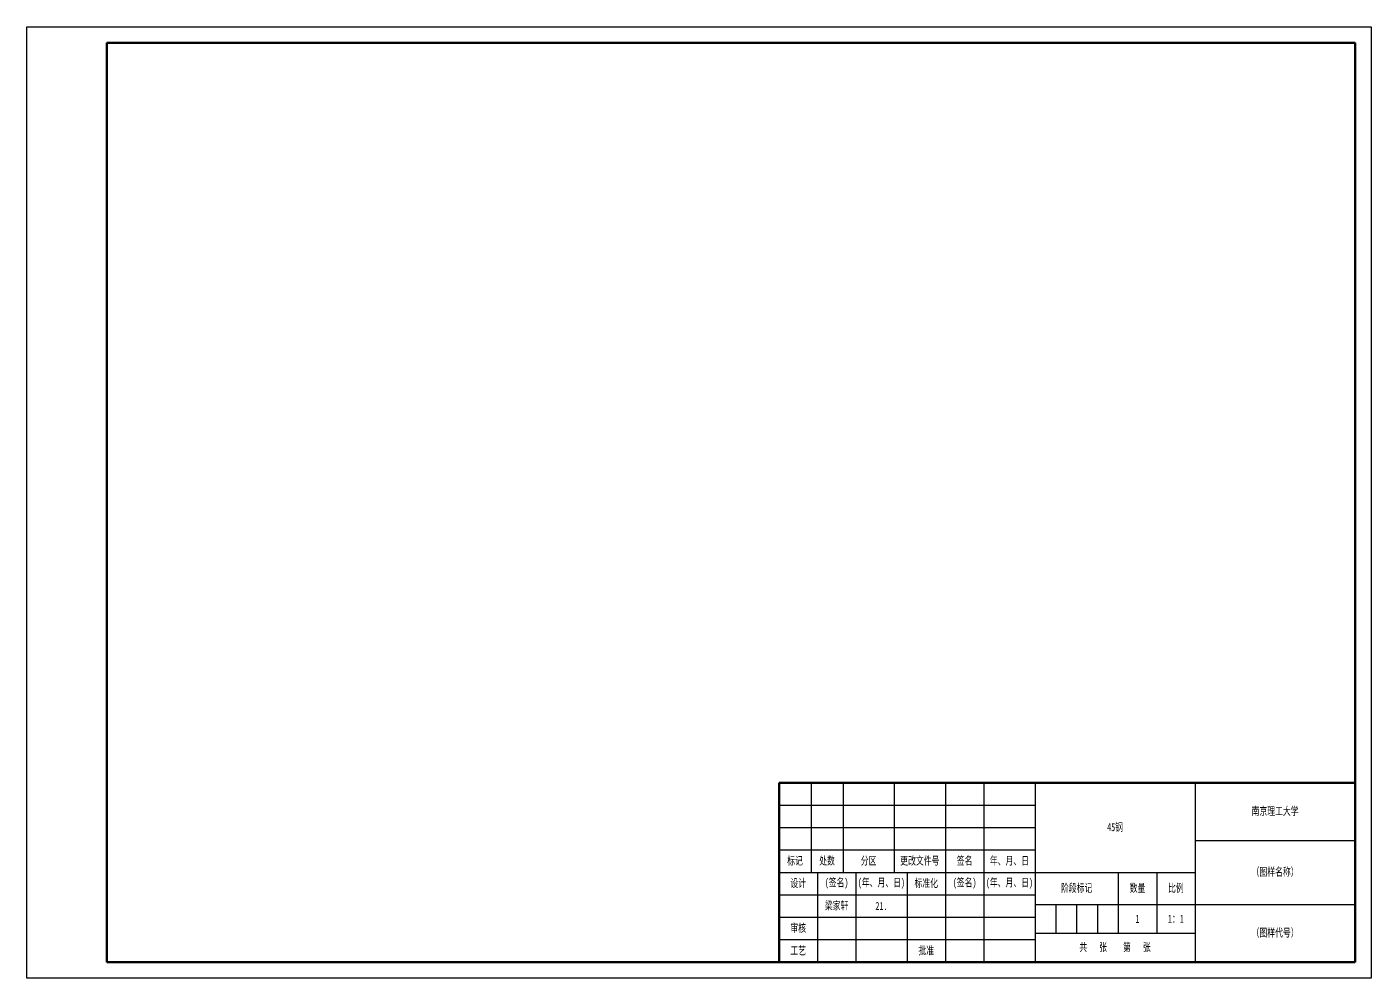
# Model space of a CAD drawing. Header units: millimetres. Extents: x 1050 to 2021, y 766 to 1186.
# Drawn here: x 1050 to 1470, y 765.6 to 1062.6 of the extents above; entities that cross this region are included whole.
import ezdxf

# ---------------------------------------------------------------- set-up
doc = ezdxf.new("R2010")
doc.units = ezdxf.units.MM
doc.header["$LTSCALE"] = 0.3
for name, color, linetype, lineweight in [('粗实线', 7, 'Continuous', 50), ('细实线', 7, 'Continuous', 25), ('细文本', 7, 'Continuous', 25)]:
    doc.layers.add(name, color=color, linetype=linetype, lineweight=lineweight)
doc.styles.add('NUT Standard', font='simfang.ttf', dxfattribs={"width": 0.7, "height": 2.5})

msp = doc.modelspace()

# ---------------------------------------------------------------- linework, layer by layer
for p, q in [((1050.042, 1062.619), (1470.042, 1062.619)), ((1050.042, 765.619), (1050.042, 1062.619)), ((1470.042, 1062.619), (1470.042, 765.619)), ((1470.042, 765.619), (1050.042, 765.619))]:
    msp.add_line(p, q)
at = {"layer": '粗实线'}
for p, q in [((1075.042, 770.619), (1075.042, 1057.619)), ((1075.042, 1057.619), (1465.042, 1057.619)), ((1465.042, 1057.619), (1465.042, 770.619)), ((1285.042, 826.619), (1465.042, 826.619)), ((1285.042, 770.619), (1285.042, 826.619)), ((1465.042, 770.619), (1075.042, 770.619)), ((1285.042, 770.619), (1465.042, 770.619))]:
    msp.add_line(p, q, dxfattribs=at)
at = {"layer": '细实线'}
for p, q in [((1295.042, 826.619), (1295.042, 798.619)), ((1305.042, 826.619), (1305.042, 798.619)), ((1321.042, 826.619), (1321.042, 798.619)), ((1337.042, 826.619), (1337.042, 798.619)), ((1349.042, 826.619), (1349.042, 798.619)), ((1365.042, 826.619), (1365.042, 770.619)), ((1415.042, 826.619), (1415.042, 770.619)), ((1285.042, 819.619), (1365.042, 819.619)), ((1285.042, 812.619), (1365.042, 812.619)), ((1415.042, 808.619), (1465.042, 808.619)), ((1285.042, 805.619), (1365.042, 805.619)), ((1285.042, 798.619), (1415.042, 798.619)), ((1297.042, 798.619), (1297.042, 770.619)), ((1309.042, 798.619), (1309.042, 770.619)), ((1325.042, 798.619), (1325.042, 770.619)), ((1337.042, 798.619), (1337.042, 770.619)), ((1349.042, 798.619), (1349.042, 770.619)), ((1391.042, 798.619), (1391.042, 779.619)), ((1403.042, 798.619), (1403.042, 779.619)), ((1285.042, 791.619), (1365.042, 791.619)), ((1365.042, 788.619), (1465.042, 788.619)), ((1371.542, 788.619), (1371.542, 779.619)), ((1378.042, 788.619), (1378.042, 779.619)), ((1384.542, 788.619), (1384.542, 779.619)), ((1285.042, 784.619), (1365.042, 784.619)), ((1285.042, 777.619), (1365.042, 777.619)), ((1365.042, 779.619), (1415.042, 779.619))]:
    msp.add_line(p, q, dxfattribs=at)

# ---------------------------------------------------------------- texts
at = {"layer": '粗实线', "char_height": 2.5, "attachment_point": 5, "style": 'NUT Standard'}
for s, width, insert in [('\\pxqc;{\\fFangSong|b0|i0|c134|p49;梁家轩}', 12, (1303.042, 788.119)), ('21.', 16, (1317.042, 788.119)), ('\\pxqc;{\\fFangSong|b0|i0|c134|p49;1}', 12, (1397.042, 784.119)), ('\\pxqc;{\\fFangSong|b0|i0|c134|p49;1：1}', 12, (1409.042, 784.119))]:
    msp.add_mtext_dynamic_manual_height_columns(s, width=width, gutter_width=12.5, heights=[0], dxfattribs=dict(at, insert=insert))
at = {"layer": '细文本', "char_height": 2.5, "attachment_point": 5, "style": 'NUT Standard'}
for s, insert, width in [('{\\fFangSong|b0|i0|c134|p49;南京理工大学}', (1440.042, 817.619), 50), ('45钢', (1390.042, 812.619), 50), ('标记', (1290.042, 802.119), 10), ('处数', (1300.042, 802.119), 10), ('分区', (1313.042, 802.119), 16), ('更改文件号', (1329.042, 802.119), 16), ('签名', (1343.042, 802.119), 12), ('年、月、日', (1357.042, 802.119), 16), ('（图样名称）', (1440.042, 798.619), 50), ('设计', (1291.042, 795.119), 12), ('(签名)', (1303.042, 795.119), 12), ('(年、月、日)', (1317.042, 795.119), 16), ('标准化', (1331.042, 795.119), 12), ('(签名)', (1343.042, 795.119), 12), ('(年、月、日)', (1357.042, 795.119), 16), ('阶段标记', (1378.042, 793.619), 26), ('数量', (1397.042, 793.619), 12), ('比例', (1409.042, 793.619), 12), ('审核', (1291.042, 781.119), 12), ('（图样代号）', (1440.042, 779.619), 50), ('工艺', (1291.042, 774.119), 12), ('批准', (1331.042, 774.119), 12), ('共   张    第   张', (1390.042, 775.119), 50)]:
    msp.add_mtext(s, dxfattribs=dict(at, insert=insert, width=width))

doc.saveas('drawing.dxf')
